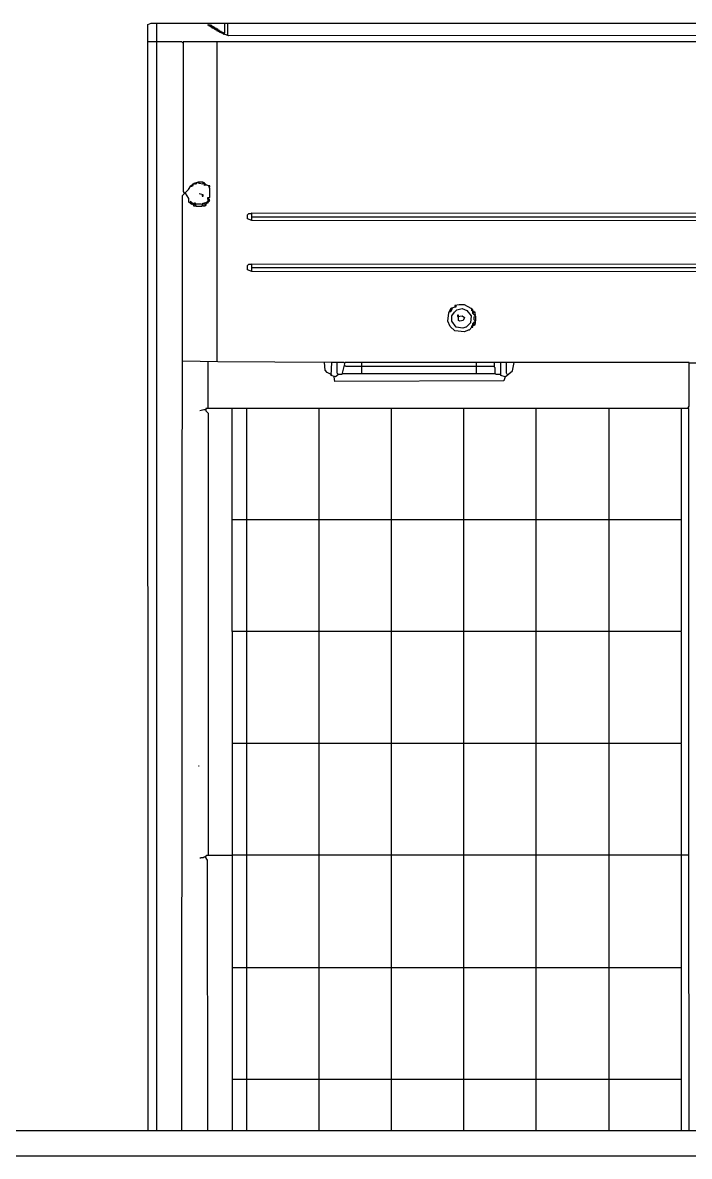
# Model space of a CAD drawing. Extents: x 3792242 to 5145247, y -1546315 to -1031918.
# Drawn here: x 3905845 to 3906632, y -1522644 to -1521306 of the extents above; entities that cross this region are included whole.
import ezdxf

# ---------------------------------------------------------------- set-up
doc = ezdxf.new("R2010")
doc.units = 0
doc.header["$MEASUREMENT"] = 0
doc.layers.add('TENKÁ', color=7, linetype='CONTINUOUS')
doc.layers.add('ZZ-chladenie', color=133, linetype='CONTINUOUS')

msp = doc.modelspace()

# ---------------------------------------------------------------- linework, layer by layer
at = {"layer": 'TENKÁ'}
for p, q in [((3935549, -1522613.77), (3888879, -1522613.77)), ((3935549, -1522643.77), (3888879, -1522643.77))]:
    msp.add_line(p, q, dxfattribs=at)
at = {"layer": 'ZZ-chladenie'}
for p, q in [((3905992.254, -1521307.714), (3905996.49, -1521306.302)), ((3905992.254, -1521328.19), (3905992.254, -1521307.714)), ((3905996.49, -1521306.302), (3906065.683, -1521306.302)), ((3906002.845, -1522613.77), (3906002.845, -1521306.302)), ((3906063.566, -1521309.126), (3906063.566, -1521307.714)), ((3906063.566, -1521307.714), (3906064.978, -1521308.421)), ((3906064.978, -1521308.421), (3906063.566, -1521309.126)), ((3906064.978, -1521309.833), (3906064.978, -1521308.421)), ((3906066.39, -1521308.421), (3906064.978, -1521308.421)), ((3906066.39, -1521309.833), (3906064.978, -1521309.833)), ((3906065.683, -1521306.302), (3907228.554, -1521306.302)), ((3906067.095, -1521311.245), (3906066.39, -1521308.421)), ((3906067.095, -1521310.539), (3906066.39, -1521309.833)), ((3906067.802, -1521309.126), (3906067.095, -1521309.126)), ((3906067.095, -1521309.126), (3906067.802, -1521309.833)), ((3906067.802, -1521309.833), (3906067.095, -1521310.539)), ((3906068.508, -1521310.539), (3906067.095, -1521311.245)), ((3906068.508, -1521309.833), (3906067.802, -1521309.126)), ((3906068.508, -1521310.539), (3906068.508, -1521309.833)), ((3906068.508, -1521311.951), (3906068.508, -1521310.539)), ((3906069.92, -1521310.539), (3906068.508, -1521310.539)), ((3906069.92, -1521311.951), (3906068.508, -1521311.951)), ((3906070.626, -1521313.363), (3906069.92, -1521310.539)), ((3906070.626, -1521312.657), (3906069.92, -1521311.951)), ((3906071.332, -1521311.245), (3906070.626, -1521311.245)), ((3906070.626, -1521311.245), (3906071.332, -1521311.951)), ((3906071.332, -1521311.951), (3906070.626, -1521312.657)), ((3906072.038, -1521312.657), (3906070.626, -1521313.363)), ((3906072.038, -1521311.951), (3906071.332, -1521311.245)), ((3906072.038, -1521312.657), (3906072.038, -1521311.951)), ((3906072.038, -1521314.069), (3906072.038, -1521312.657)), ((3906073.45, -1521312.657), (3906072.038, -1521312.657)), ((3906073.45, -1521314.069), (3906072.038, -1521314.069)), ((3906074.156, -1521315.481), (3906073.45, -1521312.657)), ((3906074.156, -1521314.775), (3906073.45, -1521314.069)), ((3906074.862, -1521313.363), (3906074.156, -1521313.363)), ((3906074.156, -1521313.363), (3906074.862, -1521314.069)), ((3906074.862, -1521314.069), (3906074.156, -1521314.775)), ((3906075.569, -1521314.775), (3906074.156, -1521315.481)), ((3906075.569, -1521314.069), (3906074.862, -1521313.363)), ((3906075.569, -1521314.775), (3906075.569, -1521314.069)), ((3906075.569, -1521316.187), (3906075.569, -1521314.775)), ((3906076.981, -1521314.775), (3906075.569, -1521314.775)), ((3906076.981, -1521316.893), (3906076.981, -1521314.775)), ((3906078.393, -1521316.187), (3906076.981, -1521315.481)), ((3906083.335, -1521317.6), (3906083.335, -1521305.597)), ((3906086.865, -1521320.424), (3906086.865, -1521305.597)), ((3905992.799, -1522613.77), (3905992.254, -1521328.19)), ((3906002.845, -1521328.19), (3905992.96, -1521328.19)), ((3906032.499, -1521328.19), (3906002.845, -1521328.19)), ((3906033.205, -1521328.896), (3906032.499, -1521328.19)), ((3906033.205, -1521328.896), (3906033.911, -1521328.896)), ((3907152.3, -1521328.19), (3906033.911, -1521328.19)), ((3906033.911, -1521328.19), (3906033.911, -1521504.703)), ((3906074.156, -1521705.222), (3906074.156, -1521328.19)), ((3906076.981, -1521316.187), (3906075.569, -1521316.187)), ((3906077.686, -1521316.893), (3906076.981, -1521316.187)), ((3906087.571, -1521321.13), (3906076.981, -1521316.893)), ((3906078.393, -1521316.187), (3906077.686, -1521316.893)), ((3906079.098, -1521316.187), (3906078.393, -1521316.187)), ((3906081.923, -1521317.6), (3906078.393, -1521316.187)), ((3906079.098, -1521316.893), (3906079.098, -1521316.187)), ((3906079.098, -1521316.893), (3906079.098, -1521317.6)), ((3906080.511, -1521317.6), (3906080.511, -1521316.893)), ((3906080.511, -1521317.6), (3906080.511, -1521318.305)), ((3906081.923, -1521317.6), (3906083.335, -1521317.6)), ((3906081.923, -1521319.012), (3906081.923, -1521317.6)), ((3906081.923, -1521319.012), (3906082.629, -1521319.012)), ((3907139.591, -1521320.424), (3906087.571, -1521321.13)), ((3906033.205, -1521509.646), (3906040.266, -1521502.585)), ((3906040.266, -1521502.585), (3906043.09, -1521498.349)), ((3906043.09, -1521498.349), (3906046.62, -1521495.525)), ((3906043.09, -1521498.349), (3906043.09, -1521497.643)), ((3906043.09, -1521497.643), (3906043.796, -1521497.643)), ((3906043.09, -1521499.055), (3906043.09, -1521498.349)), ((3906044.502, -1521499.055), (3906043.09, -1521499.055)), ((3906044.502, -1521496.937), (3906043.796, -1521497.643)), ((3906044.502, -1521498.349), (3906043.796, -1521497.643)), ((3906045.208, -1521497.643), (3906044.502, -1521496.937)), ((3906045.208, -1521497.643), (3906044.502, -1521498.349)), ((3906044.502, -1521498.349), (3906045.208, -1521498.349)), ((3906044.502, -1521498.349), (3906044.502, -1521499.055)), ((3906045.914, -1521496.937), (3906045.208, -1521497.643)), ((3906045.208, -1521498.349), (3906045.914, -1521497.643)), ((3906045.914, -1521496.231), (3906045.914, -1521495.525)), ((3906045.914, -1521497.643), (3906045.914, -1521496.937)), ((3906046.62, -1521495.525), (3906052.268, -1521493.407)), ((3906047.326, -1521495.525), (3906047.326, -1521494.819)), ((3906047.326, -1521496.231), (3906047.326, -1521495.525)), ((3906048.738, -1521496.231), (3906047.326, -1521496.231)), ((3906048.738, -1521494.819), (3906048.738, -1521494.113)), ((3906048.738, -1521494.819), (3906048.738, -1521495.525)), ((3906048.738, -1521495.525), (3906050.15, -1521495.525)), ((3906048.738, -1521495.525), (3906048.738, -1521496.231)), ((3906050.15, -1521495.525), (3906050.15, -1521494.113)), ((3906051.563, -1521494.113), (3906051.563, -1521493.407)), ((3906052.975, -1521495.525), (3906051.563, -1521494.113)), ((3906052.268, -1521493.407), (3906057.211, -1521493.407)), ((3906057.211, -1521496.231), (3906052.975, -1521495.525)), ((3906057.211, -1521493.407), (3906057.211, -1521496.231)), ((3906057.917, -1521494.819), (3906057.211, -1521495.525)), ((3906059.329, -1521494.819), (3906057.917, -1521494.819)), ((3906059.329, -1521497.643), (3906059.329, -1521494.819)), ((3906060.741, -1521496.231), (3906059.329, -1521496.231)), ((3906060.741, -1521496.937), (3906059.329, -1521497.643)), ((3906060.741, -1521496.937), (3906060.741, -1521496.231)), ((3906060.741, -1521496.937), (3906060.741, -1521497.643)), ((3906064.271, -1521498.349), (3906060.741, -1521496.937)), ((3906065.683, -1521498.349), (3906064.271, -1521498.349)), ((3906065.683, -1521501.879), (3906064.271, -1521498.349)), ((3906064.978, -1521499.761), (3906064.271, -1521499.761)), ((3906064.978, -1521499.761), (3906065.683, -1521499.761)), ((3906065.683, -1521499.761), (3906065.683, -1521498.349)), ((3906065.683, -1521511.764), (3906065.683, -1521501.879)), ((3906032.68, -1522613.77), (3906033.205, -1521509.646)), ((3906033.911, -1521504.703), (3906035.323, -1521506.822)), ((3906036.735, -1521506.822), (3906036.735, -1521506.116)), ((3906040.972, -1521513.176), (3906036.735, -1521506.822)), ((3906040.972, -1521517.412), (3906040.972, -1521513.176)), ((3906043.09, -1521517.412), (3906042.384, -1521516.707)), ((3906045.914, -1521519.531), (3906042.384, -1521516.707)), ((3906057.917, -1521508.94), (3906052.975, -1521507.528)), ((3906056.505, -1521508.94), (3906056.505, -1521510.352)), ((3906056.505, -1521510.352), (3906057.917, -1521510.352)), ((3906057.917, -1521510.352), (3906057.917, -1521508.94)), ((3906061.447, -1521519.531), (3906065.683, -1521514.588)), ((3906062.153, -1521517.412), (3906064.271, -1521515.294)), ((3906062.859, -1521516.707), (3906062.153, -1521517.412)), ((3906064.271, -1521512.47), (3906062.859, -1521512.47)), ((3906062.859, -1521512.47), (3906062.859, -1521513.882)), ((3906062.859, -1521513.882), (3906064.271, -1521513.882)), ((3906063.566, -1521517.412), (3906062.859, -1521516.707)), ((3906063.566, -1521515.294), (3906064.271, -1521514.588)), ((3906063.566, -1521516), (3906063.566, -1521515.294)), ((3906063.566, -1521517.412), (3906064.271, -1521516.707)), ((3906064.271, -1521512.47), (3906065.683, -1521511.764)), ((3906064.271, -1521515.294), (3906064.271, -1521512.47)), ((3906065.683, -1521514.588), (3906064.271, -1521514.588)), ((3906064.271, -1521516.707), (3906064.978, -1521516)), ((3906064.978, -1521516), (3906065.683, -1521516)), ((3906044.502, -1521520.236), (3906040.972, -1521517.412)), ((3906041.678, -1521518.119), (3906041.678, -1521517.412)), ((3906042.384, -1521518.119), (3906041.678, -1521518.119)), ((3906043.09, -1521518.824), (3906042.384, -1521518.119)), ((3906043.796, -1521518.119), (3906043.09, -1521517.412)), ((3906043.796, -1521518.119), (3906043.09, -1521518.824)), ((3906044.502, -1521518.119), (3906043.796, -1521518.119)), ((3906044.502, -1521518.824), (3906044.502, -1521518.119)), ((3906044.502, -1521518.824), (3906044.502, -1521519.531)), ((3906047.326, -1521518.824), (3906044.502, -1521520.236)), ((3906046.62, -1521520.943), (3906045.914, -1521520.236)), ((3906045.914, -1521520.236), (3906045.914, -1521520.943)), ((3906045.914, -1521520.943), (3906046.62, -1521520.943)), ((3906046.62, -1521520.943), (3906047.326, -1521520.236)), ((3906046.62, -1521522.355), (3906046.62, -1521520.943)), ((3906049.444, -1521522.355), (3906046.62, -1521522.355)), ((3906048.738, -1521518.824), (3906047.326, -1521518.824)), ((3906047.326, -1521520.236), (3906047.326, -1521519.531)), ((3906049.444, -1521522.355), (3906048.738, -1521518.824)), ((3906049.444, -1521519.531), (3906055.799, -1521519.531)), ((3906049.444, -1521522.355), (3906056.505, -1521522.355)), ((3906056.505, -1521521.648), (3906055.799, -1521522.355)), ((3906056.505, -1521522.355), (3906057.211, -1521518.824)), ((3906057.917, -1521521.648), (3906056.505, -1521521.648)), ((3906057.211, -1521518.824), (3906062.153, -1521517.412)), ((3906057.917, -1521520.236), (3906057.211, -1521519.531)), ((3906057.211, -1521519.531), (3906057.211, -1521520.236)), ((3906057.917, -1521521.648), (3906057.917, -1521520.236)), ((3906057.917, -1521521.648), (3906060.035, -1521521.648)), ((3906059.329, -1521518.824), (3906059.329, -1521518.119)), ((3906059.329, -1521519.531), (3906059.329, -1521518.824)), ((3906060.035, -1521520.236), (3906059.329, -1521519.531)), ((3906060.035, -1521520.943), (3906060.035, -1521520.236)), ((3906060.035, -1521521.648), (3906060.741, -1521520.943)), ((3906060.741, -1521518.824), (3906060.741, -1521518.119)), ((3906061.447, -1521519.531), (3906060.741, -1521518.824)), ((3906060.741, -1521520.943), (3906061.447, -1521520.943)), ((3906061.447, -1521518.119), (3906061.447, -1521517.412)), ((3906061.447, -1521517.412), (3906062.153, -1521517.412)), ((3906061.447, -1521519.531), (3906062.153, -1521518.824)), ((3906061.447, -1521520.943), (3906061.447, -1521519.531)), ((3906062.153, -1521518.824), (3906062.859, -1521518.119)), ((3906062.859, -1521518.119), (3906063.566, -1521518.119)), ((3906063.566, -1521518.119), (3906063.566, -1521517.412)), ((3906115.108, -1521538.594), (3906115.108, -1521530.122)), ((3906115.108, -1521530.122), (3907112.055, -1521530.827)), ((3906110.165, -1521532.239), (3906111.577, -1521530.827)), ((3906110.165, -1521537.182), (3906110.165, -1521532.239)), ((3906115.108, -1521539.3), (3906110.165, -1521537.182)), ((3906111.577, -1521530.827), (3906115.108, -1521530.827)), ((3907112.761, -1521535.064), (3906115.108, -1521535.064)), ((3907111.348, -1521540.006), (3906115.108, -1521539.3)), ((3906110.165, -1521592.254), (3906111.577, -1521590.842)), ((3906110.165, -1521597.197), (3906110.165, -1521592.254)), ((3906111.577, -1521590.842), (3906115.108, -1521590.842)), ((3906115.108, -1521598.609), (3906115.108, -1521590.136)), ((3906115.108, -1521590.136), (3907112.055, -1521590.842)), ((3907112.761, -1521595.078), (3906115.108, -1521595.078)), ((3906115.108, -1521599.315), (3906110.165, -1521597.197)), ((3907112.055, -1521600.021), (3906115.108, -1521599.315)), ((3906346.693, -1521657.917), (3906348.105, -1521648.032)), ((3906348.105, -1521648.032), (3906350.223, -1521643.09)), ((3906348.811, -1521646.62), (3906350.223, -1521646.62)), ((3906350.223, -1521645.208), (3906349.517, -1521645.208)), ((3906350.223, -1521643.09), (3906355.165, -1521640.972)), ((3906350.223, -1521643.796), (3906350.929, -1521643.09)), ((3906350.929, -1521644.502), (3906350.223, -1521643.796)), ((3906350.223, -1521646.62), (3906351.635, -1521644.502)), ((3906350.223, -1521645.208), (3906350.929, -1521645.208)), ((3906350.929, -1521643.09), (3906350.929, -1521642.384)), ((3906350.929, -1521642.384), (3906351.635, -1521642.384)), ((3906350.929, -1521644.502), (3906351.635, -1521643.796)), ((3906350.929, -1521645.208), (3906350.929, -1521644.502)), ((3906351.635, -1521643.796), (3906352.341, -1521643.09)), ((3906351.635, -1521644.502), (3906352.341, -1521643.09)), ((3906351.635, -1521651.563), (3906354.459, -1521647.326)), ((3906354.459, -1521647.326), (3906357.283, -1521644.502)), ((3906360.108, -1521638.854), (3906355.165, -1521639.56)), ((3906355.165, -1521639.56), (3906355.165, -1521640.972)), ((3906355.165, -1521640.972), (3906356.578, -1521640.972)), ((3906356.578, -1521640.972), (3906356.578, -1521639.56)), ((3906357.283, -1521644.502), (3906363.638, -1521643.09)), ((3906366.462, -1521638.854), (3906360.108, -1521638.854)), ((3906363.638, -1521643.09), (3906369.286, -1521645.208)), ((3906374.229, -1521643.09), (3906366.462, -1521638.854)), ((3906369.286, -1521645.208), (3906374.229, -1521651.563)), ((3906376.347, -1521644.502), (3906374.229, -1521643.09)), ((3906374.935, -1521644.502), (3906374.935, -1521643.796)), ((3906374.935, -1521645.914), (3906374.935, -1521644.502)), ((3906375.641, -1521645.914), (3906374.935, -1521645.914)), ((3906376.347, -1521646.62), (3906375.641, -1521645.914)), ((3906376.347, -1521648.739), (3906376.347, -1521644.502)), ((3906377.759, -1521646.62), (3906376.347, -1521646.62)), ((3906377.053, -1521648.032), (3906376.347, -1521648.032)), ((3906379.877, -1521652.268), (3906376.347, -1521648.739)), ((3906377.759, -1521647.326), (3906377.053, -1521648.032)), ((3906377.759, -1521647.326), (3906377.759, -1521646.62)), ((3906379.172, -1521647.326), (3906377.759, -1521647.326)), ((3906379.172, -1521649.444), (3906378.465, -1521649.444)), ((3906378.465, -1521649.444), (3906379.172, -1521650.151)), ((3906379.172, -1521649.444), (3906379.172, -1521647.326)), ((3906379.172, -1521650.151), (3906379.172, -1521650.856)), ((3906349.517, -1521664.271), (3906346.693, -1521657.917)), ((3906351.635, -1521657.917), (3906351.635, -1521651.563)), ((3906356.578, -1521664.978), (3906351.635, -1521657.917)), ((3906359.402, -1521650.856), (3906357.99, -1521650.856)), ((3906357.99, -1521650.856), (3906357.99, -1521652.268)), ((3906357.99, -1521652.268), (3906363.638, -1521651.563)), ((3906359.402, -1521652.268), (3906359.402, -1521650.856)), ((3906359.402, -1521657.211), (3906359.402, -1521652.268)), ((3906360.814, -1521657.917), (3906359.402, -1521657.211)), ((3906365.05, -1521657.211), (3906360.814, -1521657.917)), ((3906363.638, -1521651.563), (3906366.462, -1521653.68)), ((3906366.462, -1521653.68), (3906365.05, -1521657.211)), ((3906373.523, -1521660.035), (3906368.581, -1521664.978)), ((3906374.229, -1521651.563), (3906373.523, -1521660.035)), ((3906374.935, -1521663.566), (3906379.172, -1521662.154)), ((3906374.935, -1521664.978), (3906374.935, -1521663.566)), ((3906376.347, -1521660.742), (3906377.053, -1521660.035)), ((3906376.347, -1521663.566), (3906376.347, -1521660.742)), ((3906377.053, -1521661.447), (3906376.347, -1521661.447)), ((3906376.347, -1521664.978), (3906376.347, -1521663.566)), ((3906377.053, -1521660.035), (3906378.465, -1521660.035)), ((3906377.759, -1521662.154), (3906377.053, -1521661.447)), ((3906377.759, -1521652.975), (3906378.465, -1521652.268)), ((3906377.759, -1521656.505), (3906377.759, -1521652.975)), ((3906378.465, -1521657.211), (3906377.759, -1521656.505)), ((3906377.759, -1521659.329), (3906377.759, -1521658.623)), ((3906377.759, -1521658.623), (3906379.172, -1521658.623)), ((3906378.465, -1521660.035), (3906377.759, -1521659.329)), ((3906379.172, -1521650.856), (3906378.465, -1521650.856)), ((3906379.172, -1521657.211), (3906378.465, -1521657.211)), ((3906379.172, -1521662.154), (3906379.877, -1521656.505)), ((3906379.172, -1521657.211), (3906379.877, -1521657.211)), ((3906379.877, -1521656.505), (3906379.877, -1521652.268)), ((3906355.165, -1521669.214), (3906349.517, -1521664.271)), ((3906366.462, -1521670.626), (3906355.165, -1521669.214)), ((3906364.344, -1521666.39), (3906356.578, -1521664.978)), ((3906367.874, -1521664.978), (3906364.344, -1521666.39)), ((3906370.698, -1521668.508), (3906366.462, -1521670.626)), ((3906368.581, -1521664.978), (3906367.874, -1521664.978)), ((3906372.11, -1521668.508), (3906370.698, -1521668.508)), ((3906374.935, -1521664.978), (3906372.11, -1521668.508)), ((3906374.935, -1521664.978), (3906374.229, -1521665.684)), ((3906374.935, -1521664.978), (3906376.347, -1521664.978)), ((3906074.862, -1521705.929), (3906033.205, -1521705.222)), ((3906063.566, -1521760.295), (3906063.566, -1521705.929)), ((3906209.718, -1521706.635), (3906074.862, -1521705.929)), ((3906201.952, -1521715.813), (3906201.246, -1521706.635)), ((3906204.07, -1521718.638), (3906201.952, -1521715.813)), ((3906209.013, -1521722.168), (3906209.718, -1521706.635)), ((3906216.073, -1521706.635), (3906209.718, -1521706.635)), ((3906223.839, -1521706.635), (3906216.073, -1521706.635)), ((3906216.073, -1521719.344), (3906216.073, -1521706.635)), ((3906225.251, -1521706.635), (3906221.721, -1521720.756)), ((3906224.546, -1521707.341), (3906223.839, -1521706.635)), ((3906224.546, -1521707.341), (3906225.251, -1521707.341)), ((3906225.251, -1521710.165), (3906224.546, -1521710.165)), ((3906631.938, -1521706.635), (3906225.251, -1521706.635)), ((3906225.958, -1521710.871), (3906225.251, -1521710.165)), ((3906226.664, -1521711.577), (3906225.958, -1521710.871)), ((3906245.021, -1521711.577), (3906226.664, -1521711.577)), ((3906245.021, -1521720.05), (3906245.021, -1521706.635)), ((3906380.584, -1521711.577), (3906245.021, -1521711.577)), ((3906380.584, -1521720.05), (3906380.584, -1521706.635)), ((3906401.765, -1521711.577), (3906380.584, -1521711.577)), ((3906401.765, -1521712.283), (3906401.765, -1521706.635)), ((3906402.471, -1521712.989), (3906401.765, -1521712.283)), ((3906402.471, -1521720.05), (3906402.471, -1521712.989)), ((3906409.532, -1521722.168), (3906409.532, -1521706.635)), ((3906414.474, -1521723.58), (3906422.947, -1521716.52)), ((3906415.886, -1521719.344), (3906415.886, -1521706.635)), ((3906422.947, -1521716.52), (3906425.065, -1521706.635)), ((3906631.938, -1521758.177), (3906631.938, -1521706.635)), ((3906948.956, -1521707.341), (3906631.938, -1521707.341)), ((3906209.013, -1521720.756), (3906204.07, -1521718.638)), ((3906209.013, -1521720.756), (3906209.718, -1521720.05)), ((3906213.955, -1521723.58), (3906209.013, -1521722.168)), ((3906213.249, -1521729.229), (3906212.543, -1521723.58)), ((3906413.062, -1521728.522), (3906213.249, -1521729.229)), ((3906217.485, -1521720.756), (3906213.955, -1521723.58)), ((3906216.779, -1521720.05), (3906216.073, -1521719.344)), ((3906217.485, -1521720.756), (3906216.779, -1521720.05)), ((3906217.485, -1521720.756), (3906217.485, -1521721.462)), ((3906221.721, -1521720.756), (3906217.485, -1521720.756)), ((3906403.177, -1521720.05), (3906222.427, -1521720.05)), ((3906403.883, -1521720.756), (3906403.177, -1521720.05)), ((3906408.825, -1521720.756), (3906403.883, -1521720.756)), ((3906408.825, -1521720.756), (3906409.532, -1521720.05)), ((3906414.474, -1521723.58), (3906409.532, -1521722.168)), ((3906414.474, -1521723.58), (3906413.062, -1521728.522)), ((3906416.592, -1521720.05), (3906415.886, -1521719.344)), ((3906417.298, -1521720.756), (3906416.592, -1521720.05)), ((3906417.298, -1521720.756), (3906417.298, -1521721.462)), ((3906058.623, -1521762.413), (3906053.68, -1521763.825)), ((3906060.035, -1521762.413), (3906058.623, -1521762.413)), ((3906631.233, -1521761.001), (3906060.741, -1521761.001)), ((3906060.741, -1521761.001), (3906060.741, -1521763.825)), ((3906060.741, -1521763.825), (3906063.566, -1521766.649)), ((3906063.566, -1521766.649), (3906063.566, -1522288.423)), ((3906091.807, -1522024.359), (3906091.807, -1521760.295)), ((3906109.459, -1522024.359), (3906109.459, -1521760.295)), ((3906194.891, -1522024.359), (3906194.891, -1521760.295)), ((3906280.324, -1522024.359), (3906280.324, -1521760.295)), ((3906365.756, -1522024.359), (3906365.756, -1521760.295)), ((3906451.188, -1522024.359), (3906451.188, -1521760.295)), ((3906537.327, -1522024.359), (3906537.327, -1521760.295)), ((3906622.76, -1522023.653), (3906622.76, -1521760.295)), ((3906630.526, -1521760.295), (3906631.938, -1521758.177)), ((3906630.526, -1521760.295), (3906631.233, -1521759.589)), ((3906631.233, -1522287.011), (3906631.233, -1521761.001)), ((3906109.459, -1521892.327), (3906091.807, -1521892.327)), ((3906194.891, -1521892.327), (3906109.459, -1521892.327)), ((3906280.324, -1521892.327), (3906194.891, -1521892.327)), ((3906365.756, -1521892.327), (3906280.324, -1521892.327)), ((3906451.188, -1521892.327), (3906365.756, -1521892.327)), ((3906537.327, -1521892.327), (3906451.188, -1521892.327)), ((3906622.76, -1521892.327), (3906537.327, -1521892.327)), ((3906622.054, -1522024.359), (3906091.807, -1522024.359)), ((3906091.807, -1522024.359), (3906091.807, -1522156.391)), ((3906109.459, -1522156.391), (3906109.459, -1522024.359)), ((3906194.891, -1522156.391), (3906194.891, -1522024.359)), ((3906280.324, -1522156.391), (3906280.324, -1522024.359)), ((3906365.756, -1522156.391), (3906365.756, -1522024.359)), ((3906451.188, -1522156.391), (3906451.188, -1522024.359)), ((3906537.327, -1522156.391), (3906537.327, -1522024.359)), ((3906622.054, -1522024.359), (3906622.76, -1522023.653)), ((3906622.76, -1522025.065), (3906622.054, -1522024.359)), ((3906622.76, -1522155.685), (3906622.76, -1522025.065)), ((3906622.054, -1522156.391), (3906091.807, -1522156.391)), ((3906091.807, -1522156.391), (3906091.807, -1522613.77)), ((3906109.459, -1522613.77), (3906109.459, -1522156.391)), ((3906194.891, -1522613.77), (3906194.891, -1522156.391)), ((3906280.324, -1522613.77), (3906280.324, -1522156.391)), ((3906365.756, -1522613.77), (3906365.756, -1522156.391)), ((3906451.188, -1522613.77), (3906451.188, -1522156.391)), ((3906537.327, -1522613.77), (3906537.327, -1522156.391)), ((3906622.054, -1522156.391), (3906622.76, -1522155.685)), ((3906622.76, -1522157.097), (3906622.054, -1522156.391)), ((3906622.76, -1522613.77), (3906622.76, -1522157.097)), ((3906052.975, -1522183.221), (3906052.268, -1522183.221)), ((3906054.387, -1522291.953), (3906053.68, -1522291.953)), ((3906055.092, -1522291.247), (3906054.387, -1522291.953)), ((3906057.917, -1522291.247), (3906055.092, -1522291.247)), ((3906058.623, -1522290.541), (3906057.917, -1522291.247)), ((3906060.035, -1522290.541), (3906058.623, -1522290.541)), ((3906060.035, -1522289.835), (3906062.153, -1522288.423)), ((3906060.035, -1522290.541), (3906060.741, -1522289.835)), ((3906062.859, -1522294.071), (3906060.035, -1522289.835)), ((3906062.153, -1522288.423), (3906091.807, -1522288.423)), ((3906109.459, -1522288.423), (3906091.807, -1522288.423)), ((3906194.891, -1522288.423), (3906109.459, -1522288.423)), ((3906280.324, -1522288.423), (3906194.891, -1522288.423)), ((3906365.756, -1522288.423), (3906280.324, -1522288.423)), ((3906451.188, -1522288.423), (3906365.756, -1522288.423)), ((3906537.327, -1522288.423), (3906451.188, -1522288.423)), ((3906622.76, -1522288.423), (3906537.327, -1522288.423)), ((3906630.526, -1522288.423), (3906622.76, -1522288.423)), ((3906630.526, -1522288.423), (3906631.233, -1522287.717)), ((3906631.233, -1522289.835), (3906631.233, -1522287.011)), ((3906631.803, -1522613.77), (3906631.233, -1522289.835)), ((3906063.291, -1522613.77), (3906062.859, -1522294.071)), ((3906109.459, -1522421.161), (3906091.807, -1522421.161)), ((3906194.891, -1522421.161), (3906109.459, -1522421.161)), ((3906280.324, -1522421.161), (3906194.891, -1522421.161)), ((3906365.756, -1522421.161), (3906280.324, -1522421.161)), ((3906451.188, -1522421.161), (3906365.756, -1522421.161)), ((3906537.327, -1522421.161), (3906451.188, -1522421.161)), ((3906622.76, -1522421.161), (3906537.327, -1522421.161)), ((3906109.459, -1522553.193), (3906091.807, -1522553.193)), ((3906194.891, -1522553.193), (3906109.459, -1522553.193)), ((3906280.324, -1522553.193), (3906194.891, -1522553.193)), ((3906365.756, -1522553.193), (3906280.324, -1522553.193)), ((3906451.188, -1522553.193), (3906365.756, -1522553.193)), ((3906537.327, -1522553.193), (3906451.188, -1522553.193)), ((3906622.76, -1522553.193), (3906537.327, -1522553.193))]:
    msp.add_line(p, q, dxfattribs=at)

doc.saveas('drawing.dxf')
